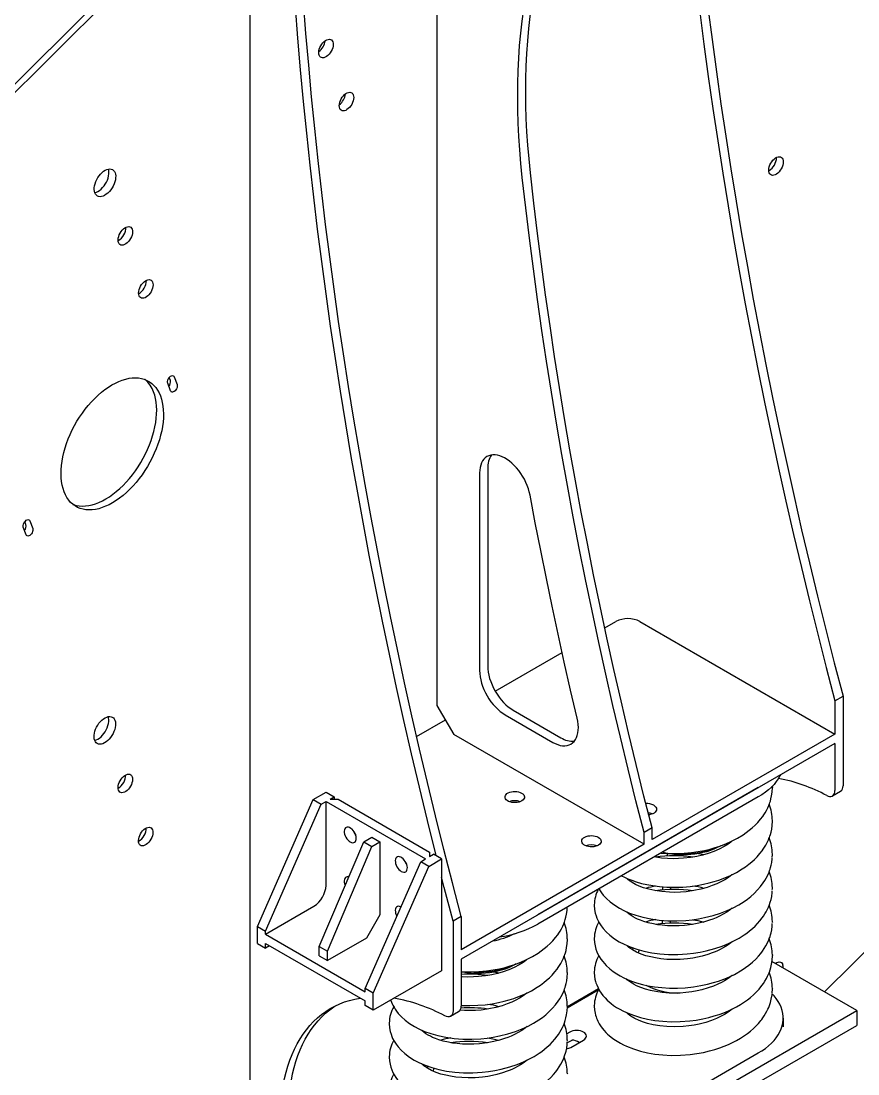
# Model space of a CAD drawing. Header units: millimetres. Extents: x 0 to 55611, y 0 to 32827.
# Drawn here: x 35236 to 35941, y 12813 to 13699 of the extents above; entities that cross this region are included whole.
import ezdxf

# ---------------------------------------------------------------- set-up
doc = ezdxf.new("R2010")
doc.units = ezdxf.units.MM
doc.header["$LTSCALE"] = 10
doc.linetypes.add('SLD-Continua', pattern=[0])
doc.layers.add('EQUIPO', color=30, linetype='SLD-Continua')

msp = doc.modelspace()

# ---------------------------------------------------------------- linework, layer by layer
at = {"color": 7, "linetype": 'SLD-Continua', "lineweight": 25}
for p, q in [((35939.64, 12866.31), (35868.18, 12907.55)), ((35722.27, 12884.51), (35696, 12869.34)), ((35430.52, 12572.4), (35939.64, 12866.31)), ((35939.64, 12866.31), (35939.64, 12853.86)), ((35430.52, 12559.96), (35939.64, 12853.86))]:
    msp.add_line(p, q, dxfattribs=at)
msp.add_arc((35699.36, 12829.91), 11.54, 55.24212, 88.41912, dxfattribs=at)
at = {"layer": 'EQUIPO', "linetype": 'SLD-Continua', "lineweight": 25}
for p, q in [((33521.47, 11940.81), (36306.93, 14719.55)), ((36306.93, 14712.6), (33521.47, 11933.86)), ((35586.29, 13953.47), (35586.29, 13123.21)), ((35428.78, 13836.57), (35428.78, 12715.09)), ((35362.18, 13387.96), (35359.73, 13394.33)), ((35362.01, 13396.69), (35361.05, 13399.19)), ((35365.21, 13399.8), (35367.67, 13393.43)), ((35629, 13322.77), (35629, 13156.37)), ((35622.21, 13318.85), (35622.21, 13152.45)), ((35240.49, 13275.47), (35239.53, 13277.97)), ((35243.69, 13278.58), (35246.15, 13272.2)), ((35240.67, 13266.73), (35238.21, 13273.11)), ((35727.47, 13188.39), (35736.76, 13193.75)), ((35757.12, 13193.75), (35921.17, 13099.04)), ((35635.3, 13135.17), (35691.66, 13167.71)), ((35921.17, 13127.13), (35927.96, 13131.05)), ((35921.17, 13127.13), (35921.17, 13099.04)), ((35927.96, 13131.05), (35927.96, 13055.54)), ((35586.29, 13123.21), (35600.43, 13098.72)), ((35650.49, 13119.13), (35690.55, 13096.01)), ((35569.21, 13097.02), (35593.36, 13110.96)), ((35643.7, 13115.21), (35683.76, 13092.09)), ((35760.52, 13006.3), (35600.43, 13098.72)), ((35921.17, 13099.04), (35767.31, 13010.22)), ((35921.17, 13091.2), (35606.65, 12909.64)), ((35921.17, 13091.2), (35921.17, 13051.62)), ((35482.2, 13043.87), (35492.95, 13050.07)), ((35492.95, 13050.07), (35499.74, 13046.15)), ((35856.68, 13053.98), (35671.14, 12946.86)), ((35868.5, 13054.68), (35868.48, 13055.26)), ((35919.07, 13046.97), (35925.86, 13050.89)), ((35435.25, 12937.07), (35482.2, 13043.87)), ((35442.04, 12933.15), (35488.99, 13039.95)), ((35482.2, 13043.87), (35488.99, 13039.95)), ((35488.99, 13039.95), (35492.95, 13042.23)), ((35492.95, 13042.23), (35576.67, 12993.9)), ((35492.95, 12971.68), (35492.95, 13042.23)), ((35496.34, 13044.19), (35499.74, 13046.15)), ((35496.34, 13044.19), (35503.13, 13044.19)), ((35499.74, 13046.15), (35499.74, 13044.19)), ((35503.13, 13044.19), (35580.06, 12999.78)), ((35856.68, 13046.14), (35671.14, 12939.02)), ((36076.72, 13045.77), (35912.52, 12881.96)), ((35868.49, 13026.26), (35868.47, 13025.73)), ((35516.91, 13016.22), (35516.5, 13015.99)), ((35524.63, 13008.27), (35531.42, 13012.19)), ((35531.42, 13012.19), (35538.2, 13008.27)), ((35767.31, 13020.02), (35760.52, 13016.1)), ((35760.52, 13006.3), (35760.52, 13016.1)), ((35767.31, 13010.22), (35767.31, 13020.02)), ((35487.29, 12920.09), (35524.63, 13008.27)), ((35494.08, 12916.17), (35531.42, 13004.35)), ((35524.63, 13008.27), (35531.42, 13004.35)), ((35531.42, 13004.35), (35538.2, 13008.27)), ((35538.2, 13008.27), (35538.2, 12946.87)), ((35760.52, 13006.3), (35606.65, 12917.47)), ((35825.12, 13005.05), (35824.72, 13004.82)), ((35580.06, 12999.78), (35580.06, 12995.86)), ((35580.06, 12995.86), (35583.46, 12997.82)), ((35590.25, 12993.9), (35583.46, 12997.82)), ((35780.33, 12998.57), (35779.81, 12996.45)), ((35786.01, 12997.76), (35785.76, 12996.56)), ((35868.45, 12995.56), (35868.54, 12997.45)), ((35868.46, 12998.02), (35868.46, 12997.41)), ((35525.76, 12884.82), (35572.71, 12991.62)), ((35532.55, 12880.9), (35579.5, 12987.7)), ((35559.91, 12991.4), (35559.49, 12991.17)), ((35572.71, 12991.62), (35576.67, 12993.9)), ((35579.5, 12987.7), (35572.71, 12991.62)), ((35579.5, 12987.7), (35590.25, 12993.9)), ((35590.25, 12993.9), (35590.25, 12899.84)), ((35776.11, 12970.56), (35775.97, 12967.81)), ((35868.45, 12969.7), (35868.47, 12969.1)), ((35868.49, 12968.13), (35868.54, 12969.14)), ((35442.04, 12930.54), (35482.77, 12954.05)), ((35718.74, 12954.97), (35718.76, 12955.39)), ((35538.2, 12946.87), (35526.89, 12927.27)), ((35606.65, 12945.56), (35599.86, 12941.64)), ((35599.86, 12941.64), (35599.86, 12866.13)), ((35606.65, 12945.56), (35606.65, 12917.47)), ((35775.79, 12942.25), (35775.79, 12939.45)), ((35782.58, 12941.86), (35782.58, 12939.86)), ((35868.48, 12941.26), (35868.5, 12940.8)), ((35435.25, 12937.07), (35442.04, 12933.15)), ((35435.25, 12922.7), (35435.25, 12937.07)), ((35442.04, 12930.54), (35442.04, 12933.15)), ((35868.52, 12940.42), (35868.54, 12940.84)), ((35442.04, 12930.54), (35525.76, 12882.2)), ((35526.89, 12927.27), (35494.08, 12908.33)), ((35695.95, 12926.65), (35695.94, 12926.12)), ((35718.76, 12926.67), (35718.76, 12927.06)), ((35833.14, 12922.88), (35832.81, 12923.26)), ((35833.7, 12923.7), (35833.93, 12923.5)), ((35435.25, 12922.7), (35442.04, 12918.78)), ((35442.04, 12922.7), (35525.76, 12874.37)), ((35442.04, 12918.78), (35442.04, 12922.7)), ((35445.43, 12920.74), (35442.04, 12918.78)), ((35487.29, 12920.09), (35494.08, 12916.17)), ((35487.29, 12912.25), (35487.29, 12920.09)), ((35494.08, 12908.33), (35494.08, 12916.17)), ((35751.44, 12918.98), (35750.69, 12917.33)), ((35829.12, 12920.17), (35828.23, 12921.32)), ((35487.29, 12912.25), (35494.08, 12908.33)), ((35606.65, 12909.64), (35606.65, 12870.05)), ((35868.5, 12913.15), (35868.54, 12912.69)), ((35590.25, 12899.84), (35532.55, 12866.53)), ((35652.59, 12905.45), (35652.19, 12905.22)), ((35695.93, 12898.42), (35695.92, 12897.81)), ((35718.76, 12898.37), (35718.75, 12898.81)), ((35532.55, 12880.9), (35525.76, 12884.82)), ((35525.76, 12882.2), (35525.76, 12884.82)), ((35532.55, 12866.53), (35532.55, 12880.9)), ((35721.98, 12883.43), (35695.95, 12868.41)), ((35868.36, 12881.15), (35868.54, 12884.23)), ((35868.51, 12884.87), (35868.48, 12884.22)), ((35525.76, 12870.45), (35525.76, 12874.37)), ((35532.55, 12866.53), (35525.76, 12870.45)), ((35695.92, 12870.1), (35695.93, 12869.5)), ((35718.73, 12870.08), (35718.71, 12870.53)), ((35597.76, 12861.48), (35604.55, 12865.4)), ((35546.21, 12855.37), (35546.23, 12855.79)), ((35877.77, 12852.46), (35877.77, 12859.96)), ((35698.01, 12848.2), (35695.59, 12846.81)), ((35698.01, 12840.37), (35695.91, 12839.15)), ((35695.94, 12841.66), (35695.97, 12841.2)), ((35695.99, 12840.82), (35696.01, 12841.24)), ((35698.86, 12835.31), (35709.61, 12841.51)), ((35546.23, 12827.07), (35546.23, 12827.46)), ((35671.14, 12723.46), (35856.68, 12830.57)), ((35578.17, 12817.75), (35578.91, 12819.38)), ((35655.69, 12821.72), (35656.59, 12820.56)), ((35660.27, 12823.67), (35660.59, 12823.3)), ((35661.4, 12823.89), (35661.17, 12824.1)), ((35695.97, 12813.54), (35696.01, 12813.09))]:
    msp.add_line(p, q, dxfattribs=at)
at = {"layer": 'EQUIPO', "linetype": 'SLD-Continua', "lineweight": 25, "flags": 128}
for points in [[(35786.04, 14130.11), (35786.3, 14104.66), (35786.76, 14079.1), (35787.43, 14053.43), (35788.29, 14027.65), (35789.36, 14001.76), (35790.62, 13975.77), (35792.09, 13949.68), (35793.76, 13923.49), (35795.62, 13897.21), (35797.69, 13870.83), (35799.95, 13844.35), (35802.42, 13817.79), (35805.08, 13791.14), (35807.94, 13764.4), (35811.01, 13737.58), (35814.27, 13710.68), (35817.73, 13683.7), (35821.38, 13656.65), (35825.24, 13629.51), (35829.29, 13602.31), (35833.54, 13575.04), (35837.98, 13547.7), (35842.62, 13520.29), (35847.46, 13492.82), (35852.49, 13465.29), (35857.72, 13437.7), (35863.14, 13410.06), (35868.76, 13382.36), (35874.57, 13354.61), (35880.57, 13326.82), (35886.77, 13298.97), (35893.16, 13271.08), (35899.74, 13243.15), (35906.51, 13215.18), (35913.47, 13187.17), (35920.62, 13159.13), (35927.96, 13131.05)], [(35779.25, 14126.2), (35779.51, 14100.75), (35779.98, 14075.18), (35780.64, 14049.51), (35781.5, 14023.73), (35782.57, 13997.84), (35783.84, 13971.85), (35785.3, 13945.76), (35786.97, 13919.57), (35788.83, 13893.29), (35790.9, 13866.91), (35793.16, 13840.44), (35795.63, 13813.87), (35798.29, 13787.22), (35801.16, 13760.48), (35804.22, 13733.66), (35807.48, 13706.76), (35810.94, 13679.78), (35814.59, 13652.73), (35818.45, 13625.6), (35822.5, 13598.39), (35826.75, 13571.12), (35831.19, 13543.78), (35835.83, 13516.37), (35840.67, 13488.9), (35845.7, 13461.37), (35850.93, 13433.79), (35856.35, 13406.14), (35861.97, 13378.44), (35867.78, 13350.69), (35873.78, 13322.9), (35879.98, 13295.05), (35886.37, 13267.16), (35892.95, 13239.23), (35899.72, 13211.26), (35906.68, 13183.25), (35913.83, 13155.21), (35921.17, 13127.13)], [(35658.13, 13567.7), (35656.96, 13579.28), (35656, 13590.77), (35655.25, 13602.16), (35654.7, 13613.44), (35654.37, 13624.62), (35654.25, 13635.68), (35654.34, 13646.62), (35654.63, 13657.43), (35655.14, 13668.11), (35655.86, 13678.65), (35656.78, 13689.06), (35657.92, 13699.31), (35659.26, 13709.42), (35660.81, 13719.36), (35662.57, 13729.15), (35664.53, 13738.77), (35666.7, 13748.22), (35669.08, 13757.49), (35671.65, 13766.58), (35674.43, 13775.49), (35677.41, 13784.21), (35680.58, 13792.73), (35683.96, 13801.06), (35687.53, 13809.19), (35691.29, 13817.11), (35695.25, 13824.82), (35699.39, 13832.32), (35703.73, 13839.6), (35708.25, 13846.66)], [(35664.92, 13571.62), (35663.75, 13583.2), (35662.79, 13594.69), (35662.04, 13606.08), (35661.49, 13617.36), (35661.16, 13628.54), (35661.04, 13639.6), (35661.12, 13650.54), (35661.42, 13661.35), (35661.93, 13672.03), (35662.65, 13682.57), (35663.57, 13692.98), (35664.71, 13703.23), (35666.05, 13713.34), (35667.6, 13723.28), (35669.36, 13733.07), (35671.32, 13742.69), (35673.49, 13752.13), (35675.86, 13761.41), (35678.44, 13770.5), (35681.22, 13779.41), (35684.2, 13788.12), (35687.37, 13796.65), (35690.75, 13804.98), (35694.32, 13813.1), (35698.08, 13821.02), (35702.03, 13828.74), (35706.18, 13836.24), (35710.51, 13843.52), (35715.03, 13850.58)], [(35606.65, 12945.56), (35599.28, 12973.77), (35592.09, 13001.95), (35585.1, 13030.1), (35578.3, 13058.2), (35571.69, 13086.27), (35565.28, 13114.29), (35559.06, 13142.27), (35553.03, 13170.2), (35547.2, 13198.08), (35541.57, 13225.91), (35536.13, 13253.68), (35530.89, 13281.4), (35525.84, 13309.06), (35520.99, 13336.66), (35516.34, 13364.19), (35511.89, 13391.66), (35507.64, 13419.06), (35503.58, 13446.39), (35499.73, 13473.64), (35496.07, 13500.82), (35492.62, 13527.92), (35489.36, 13554.95), (35486.31, 13581.89), (35483.45, 13608.74), (35480.8, 13635.51), (35478.35, 13662.19), (35476.1, 13688.78), (35474.05, 13715.28), (35472.2, 13741.68), (35470.56, 13767.98), (35469.11, 13794.18), (35467.87, 13820.28)], [(35585.68, 12996.54), (35585.3, 12998.03), (35578.31, 13026.18), (35571.51, 13054.28), (35564.9, 13082.35), (35558.49, 13110.37), (35552.27, 13138.35), (35546.24, 13166.28), (35540.41, 13194.16), (35534.78, 13221.99), (35529.34, 13249.76), (35524.1, 13277.48), (35519.05, 13305.14), (35514.2, 13332.74), (35509.56, 13360.27), (35505.1, 13387.74), (35500.85, 13415.14), (35496.8, 13442.47), (35492.94, 13469.72), (35489.29, 13496.9), (35485.83, 13524.01), (35482.57, 13551.03), (35479.52, 13577.97), (35476.67, 13604.82), (35474.01, 13631.59), (35471.56, 13658.27), (35469.31, 13684.86), (35467.26, 13711.36), (35465.41, 13737.76), (35463.77, 13764.06), (35462.32, 13790.26), (35461.08, 13816.36)], [(35498.66, 13681.88), (35498.94, 13680.79), (35499.02, 13679.55), (35498.89, 13678.19), (35498.57, 13676.76), (35498.04, 13675.31), (35497.35, 13673.89), (35496.51, 13672.55), (35495.54, 13671.33), (35494.49, 13670.28), (35493.38, 13669.43), (35492.26, 13668.81), (35491.16, 13668.44), (35490.12, 13668.33), (35489.18, 13668.49), (35488.36, 13668.92), (35487.71, 13669.59), (35487.23, 13670.48), (35486.94, 13671.57), (35486.86, 13672.82), (35486.99, 13674.18), (35487.32, 13675.6), (35487.84, 13677.05), (35488.53, 13678.47), (35489.38, 13679.81), (35490.34, 13681.03), (35491.4, 13682.08), (35492.5, 13682.93), (35493.63, 13683.55), (35494.73, 13683.92), (35495.76, 13684.03), (35496.7, 13683.87), (35497.52, 13683.45), (35498.18, 13682.78), (35498.66, 13681.88)], [(35515.88, 13637.19), (35516.16, 13636.1), (35516.24, 13634.86), (35516.11, 13633.49), (35515.78, 13632.07), (35515.26, 13630.62), (35514.57, 13629.2), (35513.73, 13627.86), (35512.76, 13626.64), (35511.7, 13625.59), (35510.6, 13624.74), (35509.48, 13624.12), (35508.38, 13623.75), (35507.34, 13623.64), (35506.4, 13623.8), (35505.58, 13624.22), (35504.93, 13624.89), (35504.45, 13625.79), (35504.16, 13626.88), (35504.08, 13628.12), (35504.21, 13629.48), (35504.54, 13630.91), (35505.06, 13632.36), (35505.75, 13633.78), (35506.6, 13635.12), (35507.56, 13636.34), (35508.62, 13637.39), (35509.72, 13638.24), (35510.85, 13638.86), (35511.94, 13639.23), (35512.98, 13639.34), (35513.92, 13639.18), (35514.74, 13638.76), (35515.4, 13638.09), (35515.88, 13637.19)], [(35877.28, 13582.98), (35877.56, 13581.89), (35877.64, 13580.64), (35877.52, 13579.28), (35877.19, 13577.85), (35876.67, 13576.4), (35875.97, 13574.99), (35875.13, 13573.64), (35874.16, 13572.43), (35873.11, 13571.38), (35872, 13570.52), (35870.88, 13569.9), (35869.78, 13569.53), (35868.74, 13569.43), (35867.8, 13569.59), (35866.99, 13570.01), (35866.33, 13570.68), (35865.85, 13571.58), (35865.57, 13572.67), (35865.48, 13573.91), (35865.61, 13575.27), (35865.94, 13576.7), (35866.46, 13578.15), (35867.16, 13579.57), (35868, 13580.91), (35868.97, 13582.13), (35870.02, 13583.18), (35871.13, 13584.03), (35872.25, 13584.65), (35873.35, 13585.02), (35874.39, 13585.13), (35875.33, 13584.97), (35876.14, 13584.54), (35876.8, 13583.87), (35877.28, 13582.98)], [(35315.42, 13571.64), (35315.78, 13570.35), (35315.95, 13568.9), (35315.92, 13567.32), (35315.68, 13565.64), (35315.25, 13563.91), (35314.63, 13562.17), (35313.84, 13560.44), (35312.9, 13558.78), (35311.82, 13557.21), (35310.63, 13555.78), (35309.36, 13554.51), (35308.04, 13553.44), (35306.69, 13552.58), (35305.34, 13551.96), (35304.03, 13551.59), (35302.78, 13551.47), (35301.63, 13551.62), (35300.59, 13552.03), (35299.7, 13552.68), (35298.96, 13553.57), (35298.41, 13554.67), (35298.04, 13555.97), (35297.87, 13557.42), (35297.91, 13559), (35298.14, 13560.67), (35298.57, 13562.4), (35299.19, 13564.15), (35299.98, 13565.87), (35300.92, 13567.54), (35302, 13569.1), (35303.19, 13570.54), (35304.46, 13571.8), (35305.79, 13572.88), (35307.14, 13573.74), (35308.48, 13574.36), (35309.79, 13574.73), (35311.04, 13574.84), (35312.19, 13574.7), (35313.23, 13574.29), (35314.13, 13573.63), (35314.86, 13572.75), (35315.42, 13571.64)], [(35298.34, 13554.85), (35298.37, 13554.85), (35299.68, 13555.22), (35301.03, 13555.85), (35302.38, 13556.7), (35303.71, 13557.78), (35304.98, 13559.05), (35306.16, 13560.48), (35307.24, 13562.05), (35308.19, 13563.71), (35308.98, 13565.43), (35309.59, 13567.18), (35310.03, 13568.91), (35310.26, 13570.58), (35310.29, 13572.16), (35310.13, 13573.62), (35309.82, 13574.74)], [(35767.31, 13020.02), (35760.49, 13046.79), (35753.86, 13073.54), (35747.42, 13100.24), (35741.17, 13126.9), (35735.12, 13153.52), (35729.26, 13180.1), (35723.6, 13206.63), (35718.13, 13233.1), (35712.85, 13259.53), (35707.77, 13285.9), (35702.89, 13312.21), (35698.2, 13338.46), (35693.71, 13364.65), (35689.42, 13390.77), (35685.32, 13416.83), (35681.43, 13442.82), (35677.73, 13468.73), (35674.23, 13494.57), (35670.92, 13520.33), (35667.82, 13546.02), (35664.92, 13571.62)], [(35760.52, 13016.1), (35753.7, 13042.87), (35747.07, 13069.62), (35740.63, 13096.32), (35734.39, 13122.98), (35728.33, 13149.6), (35722.48, 13176.18), (35716.81, 13202.71), (35711.34, 13229.18), (35706.06, 13255.61), (35700.99, 13281.98), (35696.1, 13308.29), (35691.41, 13334.54), (35686.92, 13360.73), (35682.63, 13386.85), (35678.53, 13412.91), (35674.64, 13438.9), (35670.94, 13464.81), (35667.44, 13490.65), (35664.14, 13516.42), (35661.03, 13542.1), (35658.13, 13567.7)], [(35329.84, 13524.17), (35330.13, 13523.08), (35330.21, 13521.83), (35330.08, 13520.47), (35329.75, 13519.04), (35329.23, 13517.6), (35328.54, 13516.18), (35327.69, 13514.84), (35326.73, 13513.62), (35325.67, 13512.57), (35324.57, 13511.72), (35323.45, 13511.09), (35322.35, 13510.72), (35321.31, 13510.62), (35320.37, 13510.78), (35319.55, 13511.2), (35318.9, 13511.87), (35318.42, 13512.77), (35318.13, 13513.86), (35318.05, 13515.1), (35318.18, 13516.46), (35318.51, 13517.89), (35319.03, 13519.34), (35319.72, 13520.76), (35320.57, 13522.1), (35321.53, 13523.32), (35322.59, 13524.37), (35323.69, 13525.22), (35324.82, 13525.84), (35325.91, 13526.21), (35326.95, 13526.32), (35327.89, 13526.16), (35328.71, 13525.73), (35329.37, 13525.06), (35329.84, 13524.17)], [(35347.06, 13479.48), (35347.35, 13478.39), (35347.43, 13477.14), (35347.3, 13475.78), (35346.97, 13474.35), (35346.45, 13472.9), (35345.76, 13471.49), (35344.91, 13470.14), (35343.95, 13468.93), (35342.89, 13467.88), (35341.79, 13467.02), (35340.66, 13466.4), (35339.57, 13466.03), (35338.53, 13465.93), (35337.59, 13466.09), (35336.77, 13466.51), (35336.11, 13467.18), (35335.64, 13468.08), (35335.35, 13469.17), (35335.27, 13470.41), (35335.4, 13471.77), (35335.73, 13473.2), (35336.25, 13474.65), (35336.94, 13476.07), (35337.79, 13477.41), (35338.75, 13478.63), (35339.81, 13479.68), (35340.91, 13480.53), (35342.04, 13481.15), (35343.13, 13481.52), (35344.17, 13481.63), (35345.11, 13481.47), (35345.93, 13481.04), (35346.58, 13480.37), (35347.06, 13479.48)], [(35353.57, 13383.78), (35354.48, 13381.07), (35355.2, 13378.19), (35355.72, 13375.15), (35356.04, 13371.96), (35356.17, 13368.63), (35356.09, 13365.19), (35355.81, 13361.64), (35355.33, 13358.01), (35354.66, 13354.32), (35353.79, 13350.57), (35352.73, 13346.79), (35351.49, 13342.99), (35350.06, 13339.19), (35348.47, 13335.41), (35346.71, 13331.67), (35344.79, 13327.99), (35342.72, 13324.37), (35340.52, 13320.85), (35338.19, 13317.43), (35335.74, 13314.13), (35333.18, 13310.97), (35330.54, 13307.95), (35327.81, 13305.11), (35325.01, 13302.44), (35322.15, 13299.96), (35319.26, 13297.69), (35316.33, 13295.62), (35313.39, 13293.78), (35310.45, 13292.18), (35307.52, 13290.81), (35304.61, 13289.68), (35301.75, 13288.81), (35298.94, 13288.19), (35296.19, 13287.83), (35293.52, 13287.72), (35290.95, 13287.88), (35288.47, 13288.29), (35286.11, 13288.96), (35283.88, 13289.89), (35281.78, 13291.06), (35279.83, 13292.48), (35278.04, 13294.14), (35276.4, 13296.02), (35274.94, 13298.13), (35273.66, 13300.45), (35272.56, 13302.96), (35271.65, 13305.67), (35270.93, 13308.55), (35270.41, 13311.59), (35270.08, 13314.78), (35269.96, 13318.11), (35270.04, 13321.55), (35270.32, 13325.1), (35270.79, 13328.73), (35271.47, 13332.42), (35272.34, 13336.17), (35273.4, 13339.96), (35274.64, 13343.75), (35276.06, 13347.55), (35277.66, 13351.33), (35279.42, 13355.07), (35281.34, 13358.75), (35283.4, 13362.37), (35285.61, 13365.89), (35287.94, 13369.31), (35290.39, 13372.61), (35292.94, 13375.78), (35295.59, 13378.79), (35298.32, 13381.63), (35301.12, 13384.3), (35303.97, 13386.78), (35306.87, 13389.06), (35309.8, 13391.12), (35312.74, 13392.96), (35315.68, 13394.57), (35318.61, 13395.93), (35321.51, 13397.06), (35324.38, 13397.93), (35327.19, 13398.55), (35329.94, 13398.92), (35332.6, 13399.02), (35335.18, 13398.86), (35337.65, 13398.45), (35340.01, 13397.78), (35342.25, 13396.85), (35344.34, 13395.68), (35346.29, 13394.26), (35348.09, 13392.6), (35349.72, 13390.72), (35351.18, 13388.61), (35352.47, 13386.3), (35353.57, 13383.78)], [(35359.73, 13394.33), (35359.56, 13395.1), (35359.59, 13396), (35359.82, 13396.97), (35360.23, 13397.94), (35360.79, 13398.86), (35361.47, 13399.66), (35362.21, 13400.28), (35362.97, 13400.68), (35363.7, 13400.83), (35364.34, 13400.73), (35364.86, 13400.38), (35365.21, 13399.8)], [(35367.67, 13393.43), (35367.83, 13392.66), (35367.8, 13391.77), (35367.57, 13390.79), (35367.16, 13389.82), (35366.6, 13388.9), (35365.92, 13388.1), (35365.18, 13387.48), (35364.42, 13387.08), (35363.69, 13386.93), (35363.05, 13387.03), (35362.53, 13387.38), (35362.18, 13387.96)], [(35279.89, 13292.44), (35280.46, 13292.23), (35282.82, 13291.56), (35285.29, 13291.14), (35287.87, 13290.99), (35290.53, 13291.09), (35293.28, 13291.45), (35296.09, 13292.07), (35298.96, 13292.95), (35301.86, 13294.07), (35304.79, 13295.44), (35307.73, 13297.05), (35310.67, 13298.89), (35313.6, 13300.95), (35316.5, 13303.23), (35319.35, 13305.7), (35322.15, 13308.37), (35324.88, 13311.22), (35327.53, 13314.23), (35330.08, 13317.39), (35332.53, 13320.69), (35334.86, 13324.11), (35337.07, 13327.64), (35339.13, 13331.25), (35341.05, 13334.94), (35342.81, 13338.68), (35344.41, 13342.46), (35345.83, 13346.25), (35347.07, 13350.05), (35348.13, 13353.83), (35349, 13357.58), (35349.68, 13361.28), (35350.15, 13364.91), (35350.43, 13368.45), (35350.51, 13371.9), (35350.39, 13375.22), (35350.06, 13378.41), (35349.54, 13381.46), (35348.82, 13384.34), (35347.91, 13387.04)], [(35664.6, 13300.22), (35664.01, 13302.87), (35663.23, 13305.54), (35662.27, 13308.23), (35661.14, 13310.9), (35659.84, 13313.52), (35658.39, 13316.08), (35656.81, 13318.55), (35655.1, 13320.91), (35653.29, 13323.13), (35651.38, 13325.2), (35649.4, 13327.09), (35647.37, 13328.78), (35645.31, 13330.27), (35643.23, 13331.53), (35641.16, 13332.56), (35639.11, 13333.35), (35637.1, 13333.88), (35635.15, 13334.15), (35633.29, 13334.17), (35631.52, 13333.93), (35629.86, 13333.43), (35628.34, 13332.67), (35626.96, 13331.67), (35625.73, 13330.44), (35624.68, 13328.98), (35623.8, 13327.31), (35623.11, 13325.44), (35622.61, 13323.4), (35622.31, 13321.19), (35622.21, 13318.85)], [(35704.27, 13112.52), (35698.79, 13136.11), (35693.45, 13159.67), (35688.27, 13183.19), (35683.23, 13206.68), (35678.35, 13230.13), (35673.61, 13253.54), (35669.03, 13276.9), (35664.6, 13300.22)], [(35238.21, 13273.11), (35238.04, 13273.87), (35238.08, 13274.77), (35238.31, 13275.74), (35238.72, 13276.72), (35239.28, 13277.64), (35239.95, 13278.43), (35240.7, 13279.05), (35241.46, 13279.45), (35242.18, 13279.61), (35242.82, 13279.51), (35243.34, 13279.16), (35243.69, 13278.58)], [(35246.15, 13272.2), (35246.31, 13271.44), (35246.28, 13270.54), (35246.05, 13269.57), (35245.64, 13268.59), (35245.08, 13267.67), (35244.4, 13266.88), (35243.66, 13266.26), (35242.9, 13265.86), (35242.17, 13265.7), (35241.53, 13265.81), (35241.02, 13266.16), (35240.67, 13266.73)], [(35629, 13156.37), (35629.1, 13153.87), (35629.41, 13151.28), (35629.92, 13148.63), (35630.63, 13145.92), (35631.53, 13143.2), (35632.62, 13140.48), (35633.88, 13137.8), (35635.29, 13135.18), (35636.85, 13132.64), (35638.55, 13130.21), (35640.36, 13127.91), (35642.27, 13125.77), (35644.25, 13123.8), (35646.3, 13122.03), (35648.38, 13120.47), (35650.49, 13119.13)], [(35622.21, 13152.45), (35622.31, 13149.95), (35622.62, 13147.37), (35623.13, 13144.71), (35623.84, 13142), (35624.75, 13139.28), (35625.83, 13136.56), (35627.09, 13133.88), (35628.5, 13131.26), (35630.07, 13128.72), (35631.76, 13126.29), (35633.57, 13124), (35635.48, 13121.85), (35637.46, 13119.89), (35639.51, 13118.11), (35641.6, 13116.55), (35643.7, 13115.21)], [(35315.32, 13110.66), (35315.68, 13109.36), (35315.85, 13107.91), (35315.82, 13106.33), (35315.58, 13104.66), (35315.15, 13102.93), (35314.53, 13101.18), (35313.74, 13099.46), (35312.8, 13097.79), (35311.72, 13096.23), (35310.53, 13094.79), (35309.26, 13093.53), (35307.94, 13092.45), (35306.59, 13091.59), (35305.24, 13090.97), (35303.93, 13090.6), (35302.68, 13090.49), (35301.53, 13090.63), (35300.49, 13091.04), (35299.6, 13091.7), (35298.86, 13092.58), (35298.31, 13093.69), (35297.94, 13094.98), (35297.77, 13096.43), (35297.81, 13098.01), (35298.04, 13099.69), (35298.47, 13101.42), (35299.09, 13103.16), (35299.88, 13104.89), (35300.82, 13106.55), (35301.9, 13108.12), (35303.09, 13109.55), (35304.36, 13110.82), (35305.69, 13111.89), (35307.04, 13112.75), (35308.38, 13113.37), (35309.69, 13113.74), (35310.94, 13113.86), (35312.09, 13113.71), (35313.13, 13113.3), (35314.03, 13112.65), (35314.76, 13111.76), (35315.32, 13110.66)], [(35298.24, 13093.86), (35298.27, 13093.87), (35299.58, 13094.24), (35300.93, 13094.86), (35302.28, 13095.72), (35303.61, 13096.79), (35304.88, 13098.06), (35306.07, 13099.49), (35307.14, 13101.06), (35308.09, 13102.72), (35308.88, 13104.45), (35309.49, 13106.19), (35309.93, 13107.92), (35310.16, 13109.6), (35310.19, 13111.18), (35310.03, 13112.63), (35309.72, 13113.75)], [(35683.76, 13092.09), (35685.88, 13090.99), (35687.98, 13090.14), (35690.04, 13089.55), (35692.03, 13089.23), (35693.95, 13089.17), (35695.76, 13089.39), (35697.46, 13089.87), (35699.03, 13090.62), (35700.45, 13091.63), (35701.7, 13092.88), (35702.78, 13094.36), (35703.68, 13096.07), (35704.38, 13097.97), (35704.88, 13100.06), (35705.17, 13102.32), (35705.26, 13104.72), (35705.14, 13107.23), (35704.8, 13109.84), (35704.27, 13112.52)], [(35329.75, 13063.18), (35330.03, 13062.09), (35330.11, 13060.85), (35329.98, 13059.49), (35329.65, 13058.06), (35329.13, 13056.61), (35328.44, 13055.19), (35327.6, 13053.85), (35326.63, 13052.63), (35325.57, 13051.58), (35324.47, 13050.73), (35323.35, 13050.11), (35322.25, 13049.74), (35321.21, 13049.63), (35320.27, 13049.79), (35319.45, 13050.21), (35318.8, 13050.88), (35318.32, 13051.78), (35318.03, 13052.87), (35317.95, 13054.11), (35318.08, 13055.48), (35318.41, 13056.9), (35318.93, 13058.35), (35319.62, 13059.77), (35320.47, 13061.11), (35321.43, 13062.33), (35322.49, 13063.38), (35323.59, 13064.23), (35324.72, 13064.85), (35325.81, 13065.22), (35326.85, 13065.33), (35327.79, 13065.17), (35328.61, 13064.75), (35329.27, 13064.08), (35329.75, 13063.18)], [(35875.3, 13064.72), (35874.91, 13063.93), (35873.52, 13061.45), (35871.85, 13059.02), (35869.92, 13056.66), (35867.75, 13054.37), (35865.32, 13052.17), (35862.66, 13050.05), (35859.78, 13048.04), (35856.68, 13046.14)], [(35657.56, 13049.41), (35658.56, 13048.71), (35659.3, 13047.92), (35659.78, 13047.06), (35659.96, 13046.17), (35659.85, 13045.27), (35659.45, 13044.4), (35658.77, 13043.59), (35657.83, 13042.87), (35656.68, 13042.27), (35655.35, 13041.8), (35653.89, 13041.49), (35652.35, 13041.34), (35650.79, 13041.36), (35649.27, 13041.55), (35647.83, 13041.9), (35646.54, 13042.41), (35645.44, 13043.04), (35644.57, 13043.79), (35643.95, 13044.62), (35643.62, 13045.5), (35643.59, 13046.4), (35643.84, 13047.28), (35644.39, 13048.13), (35645.2, 13048.89), (35646.25, 13049.56), (35647.5, 13050.1), (35648.9, 13050.49), (35650.4, 13050.73), (35651.96, 13050.79), (35653.51, 13050.68), (35654.99, 13050.41), (35656.36, 13049.98), (35657.56, 13049.41)], [(35774.85, 12998.9), (35780.72, 12998.49), (35787.5, 12998.39), (35794.17, 12998.67), (35800.41, 12999.26), (35806.18, 13000.1), (35811.46, 13001.12), (35816.24, 13002.27), (35820.53, 13003.5), (35824.33, 13004.75), (35829.28, 13006.63), (35834.16, 13008.79), (35839.08, 13011.34), (35843.91, 13014.27), (35846.56, 13016.1), (35849.13, 13018.04), (35851.6, 13020.1), (35853.98, 13022.3), (35856.34, 13024.73), (35858.6, 13027.37), (35860.41, 13029.76), (35861.38, 13031.18), (35862.38, 13032.77), (35863.5, 13034.71), (35864.64, 13036.98), (35865.55, 13039.04), (35866.04, 13040.3), (35866.42, 13041.37), (35866.83, 13042.65), (35867.35, 13044.54), (35867.9, 13047.07), (35868.35, 13050.24), (35868.54, 13054.05)], [(35868.53, 13054.68), (35868.54, 13054.6), (35868.51, 13054.05)], [(35914.33, 13047.28), (35915.53, 13046.77), (35916.69, 13046.52), (35917.77, 13046.53), (35918.75, 13046.8), (35919.59, 13047.34), (35920.27, 13048.11), (35920.76, 13049.1), (35921.07, 13050.28), (35921.17, 13051.62)], [(35768.72, 13039.12), (35769.71, 13038.42), (35770.46, 13037.63), (35770.93, 13036.78), (35771.12, 13035.88), (35771.01, 13034.99), (35770.6, 13034.12), (35769.92, 13033.31), (35768.99, 13032.59), (35767.84, 13031.98), (35766.5, 13031.51), (35765.04, 13031.2), (35764.46, 13031.12)], [(35741.69, 12979.75), (35744.02, 12978.58), (35746.97, 12977.26), (35750.15, 12976.01), (35753.95, 12974.71), (35758.5, 12973.4), (35762.91, 12972.37), (35767.91, 12971.46), (35773.52, 12970.72), (35779.73, 12970.23), (35786.5, 12970.08), (35793.17, 12970.3), (35799.41, 12970.84), (35805.19, 12971.63), (35810.48, 12972.61), (35815.28, 12973.72), (35819.58, 12974.91), (35823.41, 12976.13), (35828.39, 12977.96), (35833.29, 12980.08), (35838.26, 12982.59), (35843.22, 12985.52), (35846.03, 12987.41), (35848.7, 12989.4), (35851.14, 12991.4), (35853.42, 12993.46), (35855.75, 12995.79), (35858.04, 12998.39), (35859.89, 13000.75), (35860.9, 13002.16), (35861.93, 13003.72), (35863.07, 13005.64), (35864.26, 13007.87), (35865.2, 13009.92), (35865.66, 13011.02), (35866.03, 13011.99), (35866.39, 13012.99), (35866.87, 13014.47), (35867.41, 13016.48), (35867.95, 13019.03), (35868.37, 13022.12), (35868.54, 13025.75)], [(35346.96, 13018.49), (35347.25, 13017.4), (35347.33, 13016.15), (35347.2, 13014.79), (35346.87, 13013.37), (35346.35, 13011.92), (35345.66, 13010.5), (35344.81, 13009.16), (35343.85, 13007.94), (35342.79, 13006.89), (35341.69, 13006.04), (35340.56, 13005.42), (35339.47, 13005.05), (35338.43, 13004.94), (35337.49, 13005.1), (35336.67, 13005.52), (35336.02, 13006.19), (35335.54, 13007.09), (35335.25, 13008.18), (35335.17, 13009.42), (35335.3, 13010.78), (35335.63, 13012.21), (35336.15, 13013.66), (35336.84, 13015.08), (35337.69, 13016.42), (35338.65, 13017.64), (35339.71, 13018.69), (35340.81, 13019.54), (35341.94, 13020.16), (35343.03, 13020.53), (35344.07, 13020.64), (35345.01, 13020.48), (35345.83, 13020.05), (35346.49, 13019.38), (35346.96, 13018.49)], [(35513.31, 13008.27), (35514.34, 13007.8), (35515.32, 13007.58), (35516.22, 13007.64), (35517, 13007.97), (35517.63, 13008.54), (35518.09, 13009.35), (35518.35, 13010.35), (35518.4, 13011.51), (35518.24, 13012.77), (35517.88, 13014.1), (35517.34, 13015.42), (35516.63, 13016.69), (35515.78, 13017.86), (35514.84, 13018.88), (35513.83, 13019.7), (35512.8, 13020.29), (35511.79, 13020.64), (35510.84, 13020.71), (35510, 13020.52), (35509.29, 13020.07), (35508.74, 13019.37), (35508.38, 13018.46), (35508.23, 13017.38), (35508.28, 13016.16), (35508.54, 13014.86), (35508.99, 13013.53), (35509.62, 13012.23), (35510.4, 13011), (35511.31, 13009.9), (35512.29, 13008.98), (35513.31, 13008.27)], [(35722.05, 13012.18), (35723.04, 13011.48), (35723.79, 13010.69), (35724.27, 13009.84), (35724.45, 13008.94), (35724.34, 13008.04), (35723.94, 13007.18), (35723.25, 13006.37), (35722.32, 13005.65), (35721.17, 13005.04), (35719.84, 13004.57), (35718.38, 13004.26), (35716.84, 13004.11), (35715.28, 13004.13), (35713.76, 13004.32), (35712.32, 13004.68), (35711.03, 13005.18), (35709.93, 13005.82), (35709.06, 13006.56), (35708.44, 13007.39), (35708.11, 13008.27), (35708.07, 13009.17), (35708.33, 13010.06), (35708.88, 13010.9), (35709.69, 13011.67), (35710.74, 13012.33), (35711.98, 13012.87), (35713.39, 13013.27), (35714.89, 13013.5), (35716.45, 13013.56), (35718, 13013.46), (35719.48, 13013.18), (35720.85, 13012.75), (35722.05, 13012.18)], [(35834.69, 13009.07), (35833.53, 13008.12), (35831.25, 13006.48), (35827.91, 13004.39), (35823.89, 13002.27), (35819.31, 13000.26), (35814.58, 12998.56), (35809.8, 12997.16), (35805.01, 12996.05), (35799.74, 12995.14), (35793.79, 12994.46), (35789.47, 12994.2), (35784.91, 12994.13), (35780.16, 12994.29), (35775.27, 12994.72), (35770.64, 12995.39), (35769.25, 12995.66)], [(35824.72, 13004.82), (35822.12, 13003.43), (35819.33, 13002.17), (35816.37, 13001.04), (35813.27, 13000.06), (35810.04, 12999.22), (35806.7, 12998.53), (35803.28, 12998), (35799.79, 12997.63), (35796.27, 12997.43), (35792.72, 12997.38), (35789.19, 12997.51), (35785.68, 12997.79), (35782.22, 12998.24), (35778.84, 12998.85), (35775.93, 12999.52)], [(35556.31, 12983.45), (35557.33, 12982.98), (35558.31, 12982.77), (35559.21, 12982.82), (35560, 12983.15), (35560.63, 12983.72), (35561.08, 12984.53), (35561.34, 12985.53), (35561.39, 12986.69), (35561.23, 12987.96), (35560.88, 12989.28), (35560.33, 12990.6), (35559.62, 12991.87), (35558.78, 12993.04), (35557.83, 12994.06), (35556.82, 12994.88), (35555.79, 12995.47), (35554.78, 12995.82), (35553.83, 12995.89), (35552.99, 12995.7), (35552.28, 12995.25), (35551.73, 12994.56), (35551.38, 12993.65), (35551.22, 12992.56), (35551.27, 12991.34), (35551.53, 12990.04), (35551.98, 12988.71), (35552.62, 12987.41), (35553.4, 12986.18), (35554.3, 12985.08), (35555.28, 12984.16), (35556.31, 12983.45)], [(35722.62, 12968.74), (35722.68, 12968.62), (35723.67, 12966.99), (35724.8, 12965.35), (35726.24, 12963.49), (35728.91, 12960.58), (35732.04, 12957.76), (35735.83, 12954.93), (35739.92, 12952.41), (35743.67, 12950.45), (35748.39, 12948.38), (35753.71, 12946.48), (35759.65, 12944.81), (35766.21, 12943.43), (35773.19, 12942.44), (35780.48, 12941.89), (35788.03, 12941.79), (35795.77, 12942.18), (35800.99, 12942.72), (35806.23, 12943.5), (35811.41, 12944.5), (35818.58, 12946.31), (35824.98, 12948.37), (35830.61, 12950.58), (35835.54, 12952.87), (35840.19, 12955.37), (35844.67, 12958.18), (35847.51, 12960.19), (35850.31, 12962.4), (35853.22, 12964.97), (35856.05, 12967.81), (35858.65, 12970.83), (35860.82, 12973.74), (35862.08, 12975.67), (35863.33, 12977.79), (35864.62, 12980.32), (35865.73, 12982.9), (35866.23, 12984.22), (35866.64, 12985.43), (35867.04, 12986.77), (35867.52, 12988.64), (35868, 12991.03), (35868.38, 12993.97), (35868.43, 12994.99)], [(35806.41, 12998.5), (35809.38, 12997.84), (35810.76, 12997.44)], [(35512.13, 12978.74), (35511.79, 12978.83), (35510.84, 12978.91), (35510, 12978.71), (35509.29, 12978.26), (35508.74, 12977.57), (35508.38, 12976.66), (35508.23, 12975.57), (35508.28, 12974.35), (35508.54, 12973.05), (35508.99, 12971.72), (35509.07, 12971.53)], [(35599.86, 12941.64), (35592.49, 12969.86), (35590.25, 12978.57)], [(35834.78, 12980.83), (35834.5, 12980.59), (35831.48, 12978.33), (35828.39, 12976.37), (35825.16, 12974.6), (35821.72, 12972.97), (35817.99, 12971.45), (35813.56, 12969.93), (35808.41, 12968.51), (35802.53, 12967.28), (35795.96, 12966.35), (35791.24, 12965.97), (35786.45, 12965.82), (35781.88, 12965.9), (35775.49, 12966.39), (35769.72, 12967.25), (35764.62, 12968.37), (35760.2, 12969.68), (35756.45, 12971.09), (35753.46, 12972.47), (35751.86, 12973.31), (35750.56, 12974.08), (35749.4, 12974.83), (35748.27, 12975.64), (35747.03, 12976.63), (35745.79, 12977.79)], [(35782.7, 12970.18), (35782.68, 12969.66), (35782.64, 12968.18)], [(35718.68, 12955), (35718.93, 12951.24), (35719.5, 12948.26), (35720.17, 12945.92), (35720.88, 12944), (35721.55, 12942.49), (35722.82, 12940.07), (35724.4, 12937.6), (35726.09, 12935.38), (35728.58, 12932.61), (35731.75, 12929.71), (35735.6, 12926.79), (35739.74, 12924.21), (35743.69, 12922.14), (35748.8, 12919.92), (35754.39, 12917.96), (35760.45, 12916.31), (35766.96, 12915), (35773.9, 12914.07), (35781.23, 12913.55), (35788.89, 12913.5), (35796.81, 12913.97), (35802.2, 12914.58), (35807.64, 12915.45), (35812.9, 12916.54), (35820.03, 12918.44), (35826.24, 12920.53), (35831.56, 12922.69), (35836.15, 12924.87), (35840.55, 12927.28), (35844.77, 12929.94), (35847.08, 12931.57), (35849.37, 12933.32), (35851.69, 12935.27), (35853.97, 12937.38), (35856.08, 12939.54), (35858.01, 12941.75), (35860.02, 12944.31), (35861.11, 12945.87), (35862.23, 12947.61), (35863.36, 12949.55), (35864.43, 12951.63), (35865.23, 12953.38), (35865.75, 12954.65), (35866.14, 12955.69), (35866.75, 12957.49), (35867.38, 12959.73), (35867.95, 12962.41), (35868.37, 12965.55), (35868.45, 12967.21)], [(35555.99, 12953.57), (35555.79, 12953.67), (35554.78, 12954.01), (35553.83, 12954.09), (35552.99, 12953.9), (35552.28, 12953.44), (35551.73, 12952.75), (35551.38, 12951.84), (35551.22, 12950.75), (35551.27, 12949.54), (35551.53, 12948.23), (35551.98, 12946.9), (35552.54, 12945.74)], [(35606.65, 12898.99), (35608.18, 12898.89), (35614.97, 12898.79), (35621.64, 12899.07), (35627.88, 12899.66), (35633.65, 12900.5), (35638.93, 12901.52), (35643.71, 12902.67), (35648, 12903.9), (35651.8, 12905.15), (35656.75, 12907.03), (35661.62, 12909.19), (35666.55, 12911.74), (35671.37, 12914.67), (35674.03, 12916.5), (35676.59, 12918.44), (35679.06, 12920.5), (35681.45, 12922.7), (35683.8, 12925.13), (35686.07, 12927.77), (35687.87, 12930.16), (35688.85, 12931.58), (35689.85, 12933.16), (35690.96, 12935.11), (35692.11, 12937.37), (35693.01, 12939.44), (35693.5, 12940.7), (35693.88, 12941.77), (35694.29, 12943.05), (35694.82, 12944.94), (35695.37, 12947.47), (35695.82, 12950.64), (35695.95, 12953.35)], [(35834.69, 12952.47), (35833.33, 12951.36), (35830.29, 12949.24), (35827.08, 12947.32), (35824.13, 12945.78), (35821.26, 12944.47), (35818.41, 12943.31), (35815.58, 12942.29), (35811.53, 12941.03), (35806.7, 12939.81), (35801.06, 12938.73), (35794.65, 12937.92), (35789.99, 12937.61), (35785.06, 12937.52), (35780.24, 12937.68), (35775.86, 12938.05), (35771.92, 12938.57), (35768.41, 12939.2), (35763.96, 12940.25), (35760.39, 12941.32), (35757.61, 12942.32), (35755.17, 12943.35), (35753.38, 12944.2), (35751.52, 12945.21), (35749.59, 12946.4), (35747.72, 12947.76), (35746.02, 12949.25), (35745.76, 12949.53)], [(35801.61, 12942.81), (35805.74, 12942.09), (35810.79, 12940.84)], [(35718.68, 12926.69), (35718.86, 12923.55), (35719.33, 12920.69), (35720.01, 12918.11), (35720.81, 12915.87), (35721.69, 12913.89), (35722.82, 12911.77), (35724.2, 12909.58), (35725.77, 12907.48), (35728.59, 12904.3), (35731.67, 12901.46), (35734.64, 12899.16), (35737.58, 12897.19), (35740.58, 12895.43), (35743.62, 12893.87), (35746.66, 12892.49), (35750.12, 12891.11), (35754.3, 12889.69), (35759.26, 12888.3), (35764.03, 12887.24), (35769.41, 12886.32), (35775.41, 12885.63), (35782.01, 12885.23), (35788.7, 12885.2), (35795.02, 12885.52), (35802.02, 12886.25), (35808.35, 12887.28), (35813.98, 12888.49), (35818.92, 12889.81), (35823.19, 12891.15), (35829.79, 12893.63), (35836.53, 12896.76), (35843.13, 12900.56), (35845.93, 12902.44), (35848.81, 12904.58), (35851.73, 12907.01), (35854.55, 12909.65), (35856.87, 12912.11), (35858.72, 12914.31), (35860.31, 12916.41), (35861.74, 12918.52), (35863.15, 12920.87), (35864.43, 12923.32), (35865.53, 12925.78), (35865.94, 12926.83), (35866.27, 12927.73), (35866.56, 12928.6), (35866.98, 12929.94), (35867.48, 12931.84), (35867.98, 12934.28), (35868.37, 12937.28), (35868.49, 12939.69)], [(35606.65, 12870.67), (35607.2, 12870.63), (35613.97, 12870.48), (35620.63, 12870.7), (35626.88, 12871.24), (35632.66, 12872.03), (35637.95, 12873.01), (35642.75, 12874.12), (35647.05, 12875.31), (35650.87, 12876.53), (35655.85, 12878.36), (35660.76, 12880.48), (35665.72, 12882.99), (35670.68, 12885.92), (35673.49, 12887.81), (35676.16, 12889.8), (35678.6, 12891.8), (35680.89, 12893.86), (35683.21, 12896.19), (35685.51, 12898.79), (35687.36, 12901.15), (35688.36, 12902.56), (35689.39, 12904.12), (35690.54, 12906.03), (35691.72, 12908.27), (35692.67, 12910.31), (35693.13, 12911.42), (35693.5, 12912.39), (35693.86, 12913.39), (35694.33, 12914.87), (35694.88, 12916.88), (35695.42, 12919.43), (35695.83, 12922.52), (35696.01, 12926.15)], [(35834.73, 12924.2), (35833.51, 12923.2), (35831.26, 12921.58), (35829.06, 12920.16), (35826.67, 12918.79), (35824.54, 12917.68), (35822.45, 12916.69), (35820.38, 12915.79), (35817.93, 12914.82), (35814.09, 12913.5), (35809.33, 12912.13), (35805.64, 12911.27), (35801.51, 12910.5), (35797.23, 12909.89), (35791.03, 12909.36), (35785.18, 12909.22), (35779.74, 12909.42), (35774.75, 12909.88), (35770.26, 12910.55), (35766.17, 12911.39), (35762.1, 12912.47), (35758.08, 12913.84), (35754.22, 12915.49), (35750.83, 12917.31), (35749.07, 12918.45), (35747.69, 12919.48), (35746.63, 12920.38), (35745.74, 12921.25)], [(35748.89, 12918.53), (35749.44, 12919.31), (35749.66, 12919.6)], [(35756.48, 12917.39), (35755.85, 12915.76), (35755.6, 12914.87)], [(35662.15, 12909.47), (35661, 12908.52), (35658.71, 12906.87), (35655.37, 12904.79), (35651.35, 12902.67), (35646.77, 12900.66), (35642.05, 12898.96), (35637.26, 12897.56), (35632.48, 12896.45), (35627.21, 12895.53), (35621.25, 12894.86), (35616.94, 12894.6), (35612.38, 12894.53), (35607.63, 12894.69), (35606.65, 12894.78)], [(35718.68, 12898.39), (35718.86, 12895.24), (35719.26, 12892.73), (35719.7, 12890.86), (35720.07, 12889.61), (35720.69, 12887.87), (35721.82, 12885.34), (35723.14, 12882.94), (35724.35, 12881.07), (35725.85, 12879.07), (35727.74, 12876.88), (35729.59, 12875.02), (35731.14, 12873.61), (35732.82, 12872.23), (35734.95, 12870.63), (35737.42, 12868.99), (35740.05, 12867.42), (35742.83, 12865.95), (35745.7, 12864.6), (35751.56, 12862.29), (35757.5, 12860.45), (35763.42, 12859.05), (35769.6, 12857.98), (35776.29, 12857.24), (35783.46, 12856.88), (35791.05, 12856.97), (35799.02, 12857.58), (35804.49, 12858.31), (35809.96, 12859.29), (35815.03, 12860.45), (35819.66, 12861.72), (35823.84, 12863.06), (35827.59, 12864.44), (35831.55, 12866.08), (35835, 12867.69), (35838.37, 12869.44), (35841.73, 12871.38), (35845.12, 12873.57), (35847.53, 12875.3), (35850.07, 12877.29), (35852.77, 12879.64), (35855.55, 12882.37), (35857.39, 12884.41), (35858.82, 12886.14), (35859.91, 12887.55), (35861.04, 12889.15), (35862.24, 12891.02), (35863.51, 12893.23), (35864.55, 12895.26), (35865.34, 12897.03), (35865.98, 12898.64), (35866.63, 12900.51), (35867.27, 12902.68), (35867.85, 12905.29), (35868.33, 12908.57), (35868.54, 12912.54)], [(35870.83, 12906.03), (35871.06, 12906.18), (35872.18, 12906.8), (35873.28, 12907.17), (35874.32, 12907.28), (35875.26, 12907.12), (35876.07, 12906.7), (35876.73, 12906.03), (35877.21, 12905.13)], [(35871.88, 12905.42), (35871.92, 12906.06), (35871.91, 12906.67)], [(35871.88, 12905.42), (35871.92, 12906.06), (35871.91, 12906.67)], [(35547.48, 12875.15), (35547.58, 12874.79), (35548.08, 12873.38), (35548.61, 12872.08), (35549.16, 12870.89), (35550.15, 12869.02), (35551.14, 12867.39), (35552.27, 12865.75), (35553.71, 12863.89), (35556.38, 12860.98), (35559.51, 12858.16), (35563.3, 12855.33), (35567.38, 12852.8), (35571.13, 12850.85), (35575.85, 12848.78), (35581.17, 12846.88), (35587.12, 12845.21), (35593.68, 12843.83), (35600.66, 12842.84), (35607.95, 12842.28), (35615.5, 12842.19), (35623.24, 12842.58), (35628.46, 12843.12), (35633.7, 12843.9), (35638.87, 12844.9), (35646.04, 12846.71), (35652.44, 12848.77), (35658.08, 12850.98), (35663.01, 12853.26), (35667.66, 12855.77), (35672.14, 12858.57), (35674.97, 12860.59), (35677.78, 12862.8), (35680.69, 12865.37), (35683.51, 12868.21), (35686.12, 12871.23), (35688.28, 12874.14), (35689.55, 12876.07), (35690.79, 12878.19), (35692.09, 12880.72), (35693.2, 12883.3), (35693.69, 12884.62), (35694.1, 12885.83), (35694.51, 12887.17), (35694.99, 12889.03), (35695.47, 12891.43), (35695.85, 12894.37), (35696.01, 12897.85)], [(35608.65, 12898.81), (35609.69, 12898.64), (35613.14, 12898.19), (35616.65, 12897.91), (35620.19, 12897.78), (35623.73, 12897.82), (35627.26, 12898.03), (35630.74, 12898.4), (35634.17, 12898.93), (35637.5, 12899.61), (35640.74, 12900.45), (35643.84, 12901.44), (35646.8, 12902.57), (35649.58, 12903.83), (35652.19, 12905.22)], [(35633.76, 12898.92), (35636.85, 12898.24), (35638.22, 12897.84)], [(35834.87, 12895.99), (35834.69, 12895.83), (35832.58, 12894.2), (35830.59, 12892.82), (35828.24, 12891.37), (35825.6, 12889.91), (35822.64, 12888.47), (35819.05, 12886.95), (35814.6, 12885.35), (35809.24, 12883.81), (35805.16, 12882.87), (35800.66, 12882.06), (35795.78, 12881.43), (35790.85, 12881.05), (35786.16, 12880.92), (35781.76, 12881), (35775.73, 12881.46), (35770.43, 12882.22), (35765.86, 12883.16), (35761.75, 12884.28), (35757.88, 12885.61), (35754.32, 12887.13), (35752.19, 12888.23), (35750.46, 12889.24), (35749.11, 12890.12), (35748.29, 12890.71), (35747.4, 12891.41), (35746.42, 12892.27), (35745.8, 12892.87)], [(35662.25, 12881.23), (35661.97, 12880.98), (35658.94, 12878.73), (35655.86, 12876.77), (35652.62, 12875), (35649.19, 12873.37), (35645.45, 12871.85), (35641.03, 12870.33), (35635.88, 12868.91), (35630, 12867.67), (35623.43, 12866.75), (35618.7, 12866.37), (35613.91, 12866.22), (35609.34, 12866.3), (35605.62, 12866.59)], [(35718.68, 12870.08), (35718.87, 12866.81), (35719.3, 12864.23), (35719.76, 12862.33), (35720.14, 12861.09), (35720.53, 12859.99), (35721.03, 12858.75), (35721.65, 12857.38), (35722.79, 12855.22), (35723.93, 12853.39), (35725.32, 12851.44), (35727.01, 12849.39), (35728.51, 12847.77), (35729.87, 12846.46), (35731.1, 12845.34), (35732.77, 12843.96), (35735.05, 12842.26), (35737.87, 12840.4), (35740.64, 12838.79), (35743.22, 12837.46), (35745.75, 12836.28), (35751.6, 12833.97), (35757.49, 12832.15), (35763.33, 12830.77), (35769.5, 12829.7), (35776.22, 12828.94), (35783.47, 12828.58), (35791.22, 12828.68), (35799.39, 12829.32), (35805.03, 12830.09), (35810.59, 12831.12), (35815.67, 12832.31), (35820.24, 12833.59), (35824.32, 12834.93), (35827.93, 12836.27), (35831.65, 12837.82), (35834.91, 12839.34), (35838.22, 12841.05), (35841.6, 12843), (35845.06, 12845.23), (35847.53, 12846.99), (35850.1, 12849.01), (35852.76, 12851.33), (35855.36, 12853.88), (35856.73, 12855.35), (35857.88, 12856.68), (35858.83, 12857.85), (35859.63, 12858.88), (35860.58, 12860.19), (35861.67, 12861.8), (35862.88, 12863.79), (35863.96, 12865.77), (35864.78, 12867.46), (35865.42, 12868.92), (35866.02, 12870.45), (35866.87, 12872.97), (35867.64, 12875.92), (35868.27, 12879.67), (35868.33, 12880.68)], [(35856.68, 12830.57), (35859.78, 12832.47), (35862.66, 12834.49), (35865.32, 12836.6), (35867.75, 12838.8), (35869.92, 12841.09), (35871.85, 12843.45), (35873.52, 12845.88), (35874.91, 12848.36), (35876.04, 12850.89), (35876.89, 12853.46), (35877.45, 12856.05), (35877.74, 12858.66), (35877.74, 12861.27), (35877.45, 12863.87), (35876.89, 12866.46), (35876.04, 12869.03), (35874.91, 12871.56), (35873.52, 12874.04), (35871.85, 12876.47), (35869.92, 12878.83), (35868.43, 12880.44)], [(35454.48, 12774.08), (35454.58, 12780.26), (35454.88, 12786.31), (35455.38, 12792.23), (35456.09, 12798.01), (35456.98, 12803.65), (35458.08, 12809.12), (35459.37, 12814.43), (35460.86, 12819.57), (35462.54, 12824.54), (35464.41, 12829.31), (35466.46, 12833.89), (35468.7, 12838.28), (35471.12, 12842.46), (35473.72, 12846.43), (35476.49, 12850.18), (35479.43, 12853.72), (35482.54, 12857.02), (35485.81, 12860.1), (35489.24, 12862.94), (35492.82, 12865.55), (35496.55, 12867.91), (35500.42, 12870.02), (35504.43, 12871.89), (35508.57, 12873.51), (35512.84, 12874.87), (35517.23, 12875.98), (35521.54, 12876.8)], [(35461.27, 12778), (35461.37, 12784.17), (35461.67, 12790.23), (35462.17, 12796.15), (35462.87, 12801.93), (35463.77, 12807.57), (35464.87, 12813.04), (35466.16, 12818.35), (35467.65, 12823.49), (35469.33, 12828.45), (35471.19, 12833.23), (35473.25, 12837.81), (35475.49, 12842.2), (35477.91, 12846.38), (35480.51, 12850.35), (35483.28, 12854.1), (35486.22, 12857.63), (35489.33, 12860.94), (35492.6, 12864.02), (35496.03, 12866.86), (35499.61, 12869.46), (35500.52, 12870.07)], [(35546.15, 12855.39), (35546.4, 12851.64), (35546.96, 12848.66), (35547.64, 12846.32), (35548.35, 12844.4), (35549.02, 12842.89), (35550.29, 12840.47), (35551.87, 12838), (35553.55, 12835.78), (35556.05, 12833.01), (35559.21, 12830.1), (35563.06, 12827.19), (35567.2, 12824.6), (35571.15, 12822.54), (35576.26, 12820.32), (35581.85, 12818.36), (35587.91, 12816.71), (35594.42, 12815.4), (35601.37, 12814.46), (35608.7, 12813.95), (35616.36, 12813.9), (35624.28, 12814.36), (35629.67, 12814.98), (35635.1, 12815.84), (35640.36, 12816.93), (35647.49, 12818.83), (35653.7, 12820.93), (35659.03, 12823.09), (35663.62, 12825.27), (35668.01, 12827.68), (35672.24, 12830.34), (35674.55, 12831.97), (35676.83, 12833.72), (35679.15, 12835.67), (35681.43, 12837.78), (35683.54, 12839.94), (35685.48, 12842.14), (35687.48, 12844.71), (35688.58, 12846.26), (35689.7, 12848.01), (35690.82, 12849.94), (35691.9, 12852.03), (35692.7, 12853.78), (35693.22, 12855.05), (35693.61, 12856.08), (35694.22, 12857.89), (35694.84, 12860.13), (35695.41, 12862.81), (35695.84, 12865.95), (35696.01, 12869.54)], [(35599.86, 12866.13), (35599.76, 12864.79), (35599.46, 12863.61), (35598.96, 12862.62), (35598.28, 12861.85), (35597.44, 12861.32), (35596.46, 12861.04), (35595.38, 12861.03), (35594.22, 12861.29), (35593.02, 12861.8)], [(35834.66, 12867.53), (35833.54, 12866.62), (35831.29, 12864.99), (35828.25, 12863.07), (35825.01, 12861.31), (35821.5, 12859.66), (35817.34, 12858), (35812.44, 12856.38), (35806.81, 12854.92), (35802.64, 12854.08), (35798.17, 12853.4), (35793.42, 12852.91), (35786.42, 12852.61), (35779.86, 12852.8), (35773.81, 12853.39), (35768.35, 12854.3), (35763.51, 12855.46), (35759.3, 12856.78), (35755.92, 12858.11), (35753.42, 12859.28), (35752.33, 12859.85), (35751.38, 12860.38), (35750.39, 12860.98), (35749.38, 12861.64), (35748.3, 12862.41), (35747.06, 12863.39), (35745.8, 12864.56)], [(35662.16, 12852.87), (35660.8, 12851.76), (35657.75, 12849.63), (35654.55, 12847.71), (35651.6, 12846.18), (35648.73, 12844.86), (35645.87, 12843.7), (35643.05, 12842.69), (35639, 12841.43), (35634.16, 12840.2), (35628.53, 12839.13), (35622.12, 12838.32), (35617.46, 12838.01), (35612.53, 12837.92), (35607.71, 12838.08), (35603.33, 12838.45), (35599.38, 12838.97), (35595.88, 12839.6), (35591.42, 12840.65), (35587.86, 12841.71), (35585.08, 12842.72), (35582.64, 12843.74), (35580.85, 12844.6), (35578.99, 12845.6), (35577.06, 12846.8), (35575.19, 12848.16), (35573.49, 12849.65), (35573.22, 12849.93)], [(35709.61, 12841.51), (35710.63, 12842.23), (35711.38, 12843.05), (35711.85, 12843.93), (35712.01, 12844.86), (35711.85, 12845.78), (35711.38, 12846.67), (35710.63, 12847.49), (35709.61, 12848.2), (35708.36, 12848.79), (35706.95, 12849.23), (35705.41, 12849.5), (35703.81, 12849.59), (35702.21, 12849.5), (35700.67, 12849.23), (35699.25, 12848.79), (35698.01, 12848.2)], [(35546.15, 12827.08), (35546.32, 12823.95), (35546.8, 12821.09), (35547.48, 12818.51), (35548.28, 12816.27), (35549.16, 12814.28), (35550.29, 12812.17), (35551.67, 12809.98), (35553.23, 12807.87), (35556.06, 12804.7), (35559.14, 12801.86), (35562.1, 12799.56), (35565.04, 12797.59), (35568.05, 12795.83), (35571.08, 12794.26), (35574.13, 12792.88), (35577.59, 12791.51), (35581.77, 12790.09), (35586.73, 12788.7), (35591.5, 12787.64), (35596.88, 12786.72), (35602.87, 12786.03), (35609.47, 12785.63), (35616.17, 12785.6), (35622.48, 12785.92), (35629.49, 12786.65), (35635.81, 12787.67), (35641.45, 12788.89), (35646.39, 12790.2), (35650.66, 12791.54), (35657.25, 12794.03), (35663.99, 12797.16), (35670.6, 12800.96), (35673.39, 12802.84), (35676.28, 12804.98), (35679.2, 12807.41), (35682.02, 12810.05), (35684.34, 12812.51), (35686.19, 12814.71), (35687.77, 12816.81), (35689.21, 12818.92), (35690.62, 12821.27), (35691.9, 12823.72), (35692.99, 12826.18), (35693.41, 12827.23), (35693.73, 12828.13), (35694.03, 12828.99), (35694.44, 12830.34), (35694.94, 12832.23), (35695.44, 12834.68), (35695.84, 12837.68), (35695.95, 12840.09)], [(35629.08, 12843.21), (35633.2, 12842.49), (35638.25, 12841.24)], [(35699.68, 12841.11), (35699.25, 12840.95), (35698.01, 12840.37)], [(35662.2, 12824.59), (35660.98, 12823.6), (35658.73, 12821.98), (35656.53, 12820.56), (35654.13, 12819.18), (35652, 12818.08), (35649.92, 12817.09), (35647.85, 12816.19), (35645.4, 12815.22), (35641.56, 12813.89), (35636.8, 12812.53), (35633.1, 12811.67), (35628.98, 12810.9), (35624.7, 12810.29), (35618.5, 12809.76), (35612.64, 12809.62), (35607.2, 12809.81), (35602.22, 12810.28), (35597.72, 12810.95), (35593.64, 12811.79), (35589.57, 12812.87), (35585.54, 12814.23), (35581.68, 12815.89), (35578.29, 12817.71), (35576.54, 12818.85), (35575.16, 12819.88), (35574.09, 12820.78), (35573.2, 12821.64)], [(35577.13, 12820), (35576.91, 12819.71), (35576.36, 12818.93)], [(35583.07, 12815.29), (35583.32, 12816.16), (35583.94, 12817.78)]]:
    msp.add_lwpolyline(points, dxfattribs=at)
at = {"layer": 'EQUIPO', "linetype": 'SLD-Continua', "lineweight": 25}
for centre, radius, start, end in [((35478.65, 13684.43), 13.64, 307.22624, 352.77914), ((35495.87, 13639.74), 13.64, 307.22624, 352.77914), ((35859.21, 13584.41), 12.76, 299.50536, 0.50002), ((35311.78, 13525.6), 12.76, 299.50539, 0.49999), ((35329, 13480.91), 12.76, 299.5053, 0.50008), ((35324.75, 13378.73), 24.61, 19.75192, 49.96222), ((35356.65, 13395.54), 5.48, 317.44643, 12.14303), ((35647.02, 13323.65), 18.04, 144.74784, 182.80045), ((35235.14, 13274.32), 5.48, 317.44643, 12.14304), ((35746.94, 13174.19), 22.05, 62.49143, 117.50857), ((35700.31, 13111.12), 17.99, 237.14546, 275.30647), ((35311.68, 13064.61), 12.76, 299.50534, 0.50004), ((35847.03, 12922.29), 141.95, 61.7023, 79.17802), ((35922.86, 13055.05), 5.13, 305.8078, 5.50438), ((35651.76, 13029.79), 13.18, 69.5747, 110.4253), ((35763.06, 13028.38), 12.14, 62.20397, 94.63276), ((35831.21, 13026.17), 37.3, 0.1398, 21.61415), ((35763.18, 13020.5), 12.15, 69.09136, 85.8044), ((35328.9, 13019.92), 12.76, 299.50536, 0.50002), ((35527.04, 13022.07), 12.18, 198.62108, 221.37354), ((35716.25, 12992.56), 13.18, 69.5747, 110.4253), ((35794.24, 13071.75), 73.46, 266.66362, 293.61606), ((35830.16, 12997.65), 38.35, 0.56548, 21.32498), ((35785.82, 12883.36), 113.2, 82.00813, 97.92104), ((35570.04, 12997.25), 12.18, 198.62108, 221.37354), ((35831.31, 12969.55), 37.2, 0.23677, 21.80172), ((35470.93, 12972.64), 22.04, 302.48735, 357.51265), ((35747.54, 12955), 28.84, 152.35609, 179.22213), ((35778.25, 12918.36), 53.33, 98.40268, 107.75715), ((35785.86, 12856.64), 111.62, 81.88991, 98.03596), ((35793.45, 12910.18), 61.48, 73.62395, 82.46788), ((35830.98, 12941.12), 37.54, 0.21073, 21.63874), ((35778.45, 12889.07), 54.34, 98.42844, 107.67536), ((35625.56, 13021.98), 94.65, 278.13084, 298.78458), ((35658.67, 12926.57), 37.3, 0.1398, 21.61415), ((35747.61, 12926.73), 28.9, 150.70753, 179.32261), ((35786, 12831.46), 108.51, 81.71743, 98.26523), ((35618.31, 12999.4), 75.97, 281.18454, 295.8541), ((35830.27, 12912.76), 38.23, 0.57388, 21.35528), ((35657.62, 12898.05), 38.35, 0.56548, 21.32498), ((35747.65, 12898.38), 28.95, 150.70396, 179.14292), ((35613.78, 12791.4), 105.55, 81.70094, 93.8748), ((35621.51, 12973.22), 74.52, 266.80374, 293.49647), ((35829.57, 12884.33), 38.94, 0.79004, 21.29121), ((35870.72, 12902.91), 6.86, 353.70006, 18.94867), ((35658.85, 12869.96), 37.12, 0.21693, 21.68997), ((35747.73, 12870.06), 29.03, 150.72516, 179.07256), ((35791.78, 12949.65), 68.82, 244.34276, 267.32005), ((35526.59, 12738.98), 139.63, 61.59284, 80.33117), ((35620.92, 12810.58), 61.48, 73.62395, 82.46788), ((35575.18, 12855.38), 29.01, 150.75529, 179.1729), ((35601.68, 12869.5), 5, 304.95963, 6.35255), ((35613.83, 12762.68), 105.97, 81.73149, 94.03017), ((35658.45, 12841.52), 37.54, 0.21073, 21.63874), ((35575.08, 12827.12), 28.9, 150.70753, 179.32261), ((35605.92, 12789.47), 54.34, 98.42844, 107.67536), ((35613.47, 12731.86), 108.51, 81.71743, 98.26523), ((35693.69, 12844.7), 10.72, 278.94572, 298.80795), ((35657.74, 12813.16), 38.23, 0.57388, 21.35528), ((35575.12, 12798.78), 28.95, 150.70396, 179.14292)]:
    msp.add_arc(centre, radius, start, end, dxfattribs=at)

doc.saveas('drawing.dxf')
